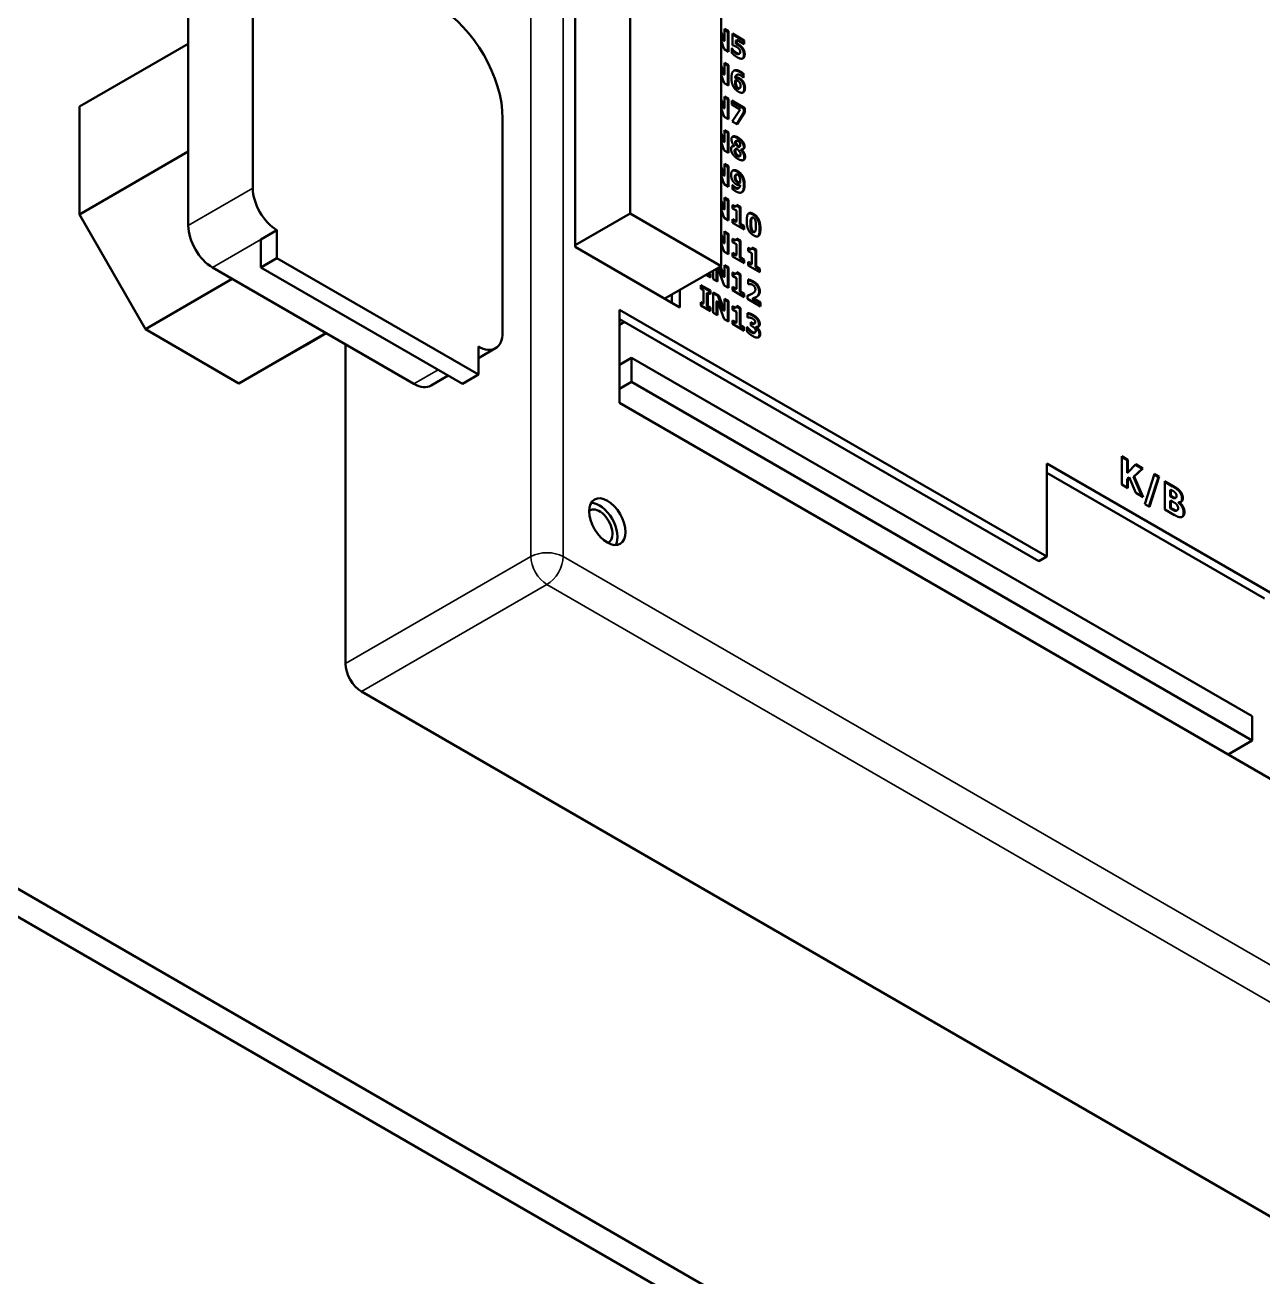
# Model space of a CAD drawing. Header units: millimetres. Extents: x 4735 to 8066, y 756 to 2595.
# Drawn here: x 6542.5 to 6651.1, y 2129.6 to 2239.4 of the extents above; entities that cross this region are included whole.
import ezdxf

# ---------------------------------------------------------------- set-up
doc = ezdxf.new("R2010")
doc.units = ezdxf.units.MM
doc.header["$LTSCALE"] = 1.8
doc.layers.add('외형선(ISO)', color=7, linetype='Continuous', lineweight=50)
doc.layers.add('좁은 외형선(ISO)', color=7, linetype='Continuous', lineweight=35)

msp = doc.modelspace()

# ---------------------------------------------------------------- linework, layer by layer
at = {"layer": '외형선(ISO)'}
for p, q in [((6590.735, 2219.913), (6590.735, 2262.371)), ((6595.543, 2222.852), (6595.543, 2249.225)), ((6562.45, 2225.057), (6562.45, 2243.836)), ((6603.533, 2244.612), (6603.533, 2218.239)), ((6556.793, 2240.57), (6556.793, 2221.791)), ((6603.533, 2238.773), (6603.826, 2237.998)), ((6603.755, 2237.957), (6603.533, 2238.545)), ((6603.826, 2237.998), (6603.826, 2239.027)), ((6603.826, 2239.027), (6604.183, 2238.821)), ((6604.112, 2238.781), (6603.826, 2238.946)), ((6604.183, 2238.821), (6604.112, 2238.781)), ((6604.112, 2237.066), (6604.112, 2238.781)), ((6604.183, 2238.821), (6604.183, 2237.025)), ((6604.529, 2237.613), (6604.529, 2238.621)), ((6604.529, 2238.621), (6605.56, 2238.026)), ((6605.49, 2237.985), (6604.529, 2238.54)), ((6556.793, 2237.725), (6547.256, 2232.219)), ((6603.807, 2237.242), (6603.533, 2237.971)), ((6603.826, 2237.998), (6603.755, 2237.957)), ((6604.183, 2237.025), (6603.807, 2237.242)), ((6604.462, 2236.935), (6604.462, 2237.327)), ((6604.462, 2237.327), (6604.498, 2237.306)), ((6604.498, 2237.306), (6604.462, 2237.286)), ((6604.563, 2237.593), (6604.529, 2237.613)), ((6604.899, 2238.069), (6604.828, 2238.028)), ((6604.828, 2237.73), (6604.828, 2238.028)), ((6604.899, 2237.771), (6604.828, 2237.73)), ((6605.56, 2237.687), (6604.899, 2238.069)), ((6604.899, 2238.069), (6604.899, 2237.771)), ((6605.417, 2237.371), (6605.346, 2237.33)), ((6605.56, 2238.026), (6605.49, 2237.985)), ((6605.49, 2237.728), (6605.49, 2237.985)), ((6605.56, 2238.026), (6605.56, 2237.687)), ((6603.826, 2235.041), (6603.826, 2236.07)), ((6603.826, 2236.07), (6604.183, 2235.864)), ((6605.144, 2236.861), (6605.074, 2236.821)), ((6603.533, 2235.816), (6603.826, 2235.041)), ((6603.755, 2235), (6603.533, 2235.588)), ((6603.807, 2234.285), (6603.533, 2235.013)), ((6603.826, 2235.041), (6603.755, 2235)), ((6604.112, 2235.823), (6603.826, 2235.988)), ((6604.183, 2235.864), (6604.112, 2235.823)), ((6604.112, 2234.108), (6604.112, 2235.823)), ((6604.183, 2235.864), (6604.183, 2234.068)), ((6604.95, 2235.011), (6604.879, 2234.97)), ((6605.499, 2235.107), (6605.428, 2235.066)), ((6605.428, 2234.815), (6605.428, 2235.066)), ((6605.499, 2235.107), (6605.499, 2234.755)), ((6604.183, 2234.068), (6603.807, 2234.285)), ((6604.829, 2234.536), (6604.759, 2234.495)), ((6604.831, 2234.766), (6604.76, 2234.726)), ((6604.91, 2233.988), (6604.839, 2233.947)), ((6605.162, 2233.827), (6605.092, 2233.786)), ((6605.499, 2234.755), (6605.471, 2234.771)), ((6603.533, 2232.858), (6603.826, 2232.083)), ((6603.826, 2232.083), (6603.826, 2233.112)), ((6603.826, 2233.112), (6604.183, 2232.906)), ((6604.112, 2232.866), (6603.826, 2233.031)), ((6604.183, 2232.906), (6604.112, 2232.866)), ((6604.112, 2231.151), (6604.112, 2232.866)), ((6604.183, 2232.906), (6604.183, 2231.11)), ((6604.46, 2232.407), (6604.46, 2232.746)), ((6604.46, 2232.746), (6605.605, 2232.085)), ((6547.256, 2232.219), (6547.239, 2222.758)), ((6603.755, 2232.042), (6603.533, 2232.63)), ((6603.807, 2231.327), (6603.533, 2232.056)), ((6603.826, 2232.083), (6603.755, 2232.042)), ((6605.534, 2232.045), (6604.46, 2232.665)), ((6605.201, 2231.979), (6604.46, 2232.407)), ((6604.507, 2230.923), (6605.201, 2231.979)), ((6604.907, 2230.692), (6605.534, 2231.688)), ((6605.605, 2231.729), (6604.94, 2230.673)), ((6605.605, 2232.085), (6605.534, 2232.045)), ((6605.534, 2231.688), (6605.534, 2232.045)), ((6605.605, 2231.729), (6605.534, 2231.688)), ((6605.605, 2232.085), (6605.605, 2231.729)), ((6584.371, 2231.18), (6584.371, 2212.401)), ((6604.183, 2231.11), (6603.807, 2231.327)), ((6604.94, 2230.673), (6604.507, 2230.923)), ((6603.533, 2229.901), (6603.826, 2229.126)), ((6603.755, 2229.085), (6603.533, 2229.673)), ((6603.826, 2229.126), (6603.826, 2230.155)), ((6603.826, 2230.155), (6604.183, 2229.949)), ((6604.112, 2229.908), (6603.826, 2230.073)), ((6604.183, 2229.949), (6604.112, 2229.908)), ((6604.112, 2228.193), (6604.112, 2229.908)), ((6604.183, 2229.949), (6604.183, 2228.153)), ((6603.807, 2228.369), (6603.533, 2229.098)), ((6603.826, 2229.126), (6603.755, 2229.085)), ((6604.183, 2228.153), (6603.807, 2228.369)), ((6604.691, 2228.772), (6604.62, 2228.731)), ((6604.691, 2228.772), (6604.691, 2228.779)), ((6604.87, 2229.224), (6604.799, 2229.183)), ((6604.888, 2228.556), (6604.818, 2228.515)), ((6604.96, 2228.867), (6604.89, 2228.826)), ((6605.137, 2228.682), (6605.066, 2228.641)), ((6605.333, 2228.466), (6605.263, 2228.425)), ((6605.333, 2228.46), (6605.263, 2228.42)), ((6605.263, 2228.42), (6605.263, 2228.425)), ((6605.333, 2228.466), (6605.333, 2228.46)), ((6556.793, 2228.275), (6547.239, 2222.758)), ((6605.175, 2227.893), (6605.104, 2227.852)), ((6605.202, 2227.903), (6605.131, 2227.863)), ((6603.533, 2226.943), (6603.826, 2226.168)), ((6603.755, 2226.127), (6603.533, 2226.715)), ((6603.807, 2225.412), (6603.533, 2226.141)), ((6603.826, 2226.168), (6603.755, 2226.127)), ((6603.826, 2226.168), (6603.826, 2227.197)), ((6603.826, 2227.197), (6604.183, 2226.991)), ((6604.112, 2226.95), (6603.826, 2227.116)), ((6604.183, 2226.991), (6604.112, 2226.95)), ((6604.112, 2225.236), (6604.112, 2226.95)), ((6604.183, 2226.991), (6604.183, 2225.195)), ((6604.877, 2226.264), (6604.807, 2226.223)), ((6605.419, 2226.135), (6605.349, 2226.094)), ((6604.183, 2225.195), (6603.807, 2225.412)), ((6604.536, 2224.987), (6604.536, 2225.339)), ((6604.536, 2225.339), (6604.566, 2225.322)), ((6604.566, 2225.322), (6604.536, 2225.304)), ((6604.872, 2225.768), (6604.801, 2225.727)), ((6605.087, 2225.084), (6605.016, 2225.043)), ((6605.209, 2225.556), (6605.138, 2225.515)), ((6603.533, 2223.986), (6603.826, 2223.211)), ((6603.826, 2223.211), (6603.826, 2224.24)), ((6603.826, 2224.24), (6604.183, 2224.034)), ((6604.112, 2223.993), (6603.826, 2224.158)), ((6604.183, 2224.034), (6604.112, 2223.993)), ((6604.112, 2222.278), (6604.112, 2223.993)), ((6604.183, 2224.034), (6604.183, 2222.237)), ((6590.735, 2220.076), (6595.543, 2222.852)), ((6603.533, 2218.239), (6595.543, 2222.852)), ((6603.755, 2223.17), (6603.533, 2223.757)), ((6603.807, 2222.454), (6603.533, 2223.183)), ((6603.826, 2223.211), (6603.755, 2223.17)), ((6604.542, 2223.294), (6604.542, 2223.586)), ((6604.87, 2223.104), (6604.542, 2223.294)), ((6604.799, 2223.483), (6604.728, 2223.442)), ((6604.852, 2223.496), (6604.781, 2223.455)), ((6604.87, 2222.154), (6604.87, 2223.104)), ((6605.178, 2223.382), (6604.893, 2223.546)), ((6604.909, 2223.619), (6605.249, 2223.422)), ((6605.249, 2223.422), (6605.178, 2223.382)), ((6605.178, 2221.894), (6605.178, 2223.382)), ((6605.249, 2223.422), (6605.249, 2221.935)), ((6547.239, 2222.758), (6553.026, 2212.707)), ((6604.183, 2222.237), (6603.807, 2222.454)), ((6604.542, 2222.03), (6604.542, 2222.343)), ((6604.542, 2222.343), (6604.87, 2222.154)), ((6604.799, 2222.113), (6604.542, 2222.261)), ((6605.569, 2221.437), (6604.542, 2222.03)), ((6604.87, 2222.154), (6604.799, 2222.113)), ((6605.249, 2221.935), (6605.178, 2221.894)), ((6605.499, 2221.709), (6605.178, 2221.894)), ((6605.249, 2221.935), (6605.569, 2221.75)), ((6605.569, 2221.75), (6605.499, 2221.709)), ((6605.569, 2221.75), (6605.569, 2221.437)), ((6606.268, 2222.482), (6606.197, 2222.442)), ((6563.157, 2220.566), (6564.572, 2221.382)), ((6564.572, 2221.382), (6564.572, 2218.933)), ((6603.533, 2221.028), (6603.826, 2220.253)), ((6603.755, 2220.212), (6603.533, 2220.8)), ((6603.826, 2220.253), (6603.826, 2221.282)), ((6603.826, 2221.282), (6604.183, 2221.076)), ((6604.112, 2221.035), (6603.826, 2221.201)), ((6604.183, 2221.076), (6604.112, 2221.035)), ((6604.112, 2219.321), (6604.112, 2221.035)), ((6604.183, 2221.076), (6604.183, 2219.28)), ((6604.909, 2220.661), (6605.249, 2220.465)), ((6605.499, 2221.478), (6605.499, 2221.709)), ((6606.494, 2221.248), (6606.424, 2221.207)), ((6563.157, 2220.566), (6563.157, 2218.116)), ((6599.927, 2214.606), (6590.735, 2219.913)), ((6603.807, 2219.497), (6603.533, 2220.226)), ((6603.826, 2220.253), (6603.755, 2220.212)), ((6604.542, 2220.336), (6604.542, 2220.629)), ((6604.87, 2220.147), (6604.542, 2220.336)), ((6604.799, 2220.525), (6604.728, 2220.484)), ((6604.852, 2220.539), (6604.781, 2220.498)), ((6604.87, 2219.196), (6604.87, 2220.147)), ((6605.178, 2220.424), (6604.893, 2220.588)), ((6605.249, 2220.465), (6605.178, 2220.424)), ((6605.178, 2218.936), (6605.178, 2220.424)), ((6605.249, 2220.465), (6605.249, 2218.977)), ((6605.905, 2219.549), (6605.905, 2219.842)), ((6606.232, 2219.36), (6605.905, 2219.549)), ((6606.162, 2219.738), (6606.091, 2219.698)), ((6606.215, 2219.752), (6606.144, 2219.711)), ((6606.541, 2219.637), (6606.256, 2219.802)), ((6606.271, 2219.875), (6606.612, 2219.678)), ((6606.612, 2219.678), (6606.541, 2219.637)), ((6606.541, 2218.15), (6606.541, 2219.637)), ((6606.612, 2219.678), (6606.612, 2218.19)), ((6563.157, 2218.116), (6564.572, 2218.933)), ((6564.572, 2218.933), (6582.249, 2208.727)), ((6604.183, 2219.28), (6603.807, 2219.497)), ((6604.542, 2219.072), (6604.542, 2219.385)), ((6604.542, 2219.385), (6604.87, 2219.196)), ((6604.799, 2219.155), (6604.542, 2219.304)), ((6605.569, 2218.479), (6604.542, 2219.072)), ((6604.87, 2219.196), (6604.799, 2219.155)), ((6605.249, 2218.977), (6605.178, 2218.936)), ((6605.499, 2218.751), (6605.178, 2218.936)), ((6605.249, 2218.977), (6605.569, 2218.792)), ((6605.569, 2218.792), (6605.499, 2218.751)), ((6605.499, 2218.52), (6605.499, 2218.751)), ((6605.569, 2218.792), (6605.569, 2218.479)), ((6605.905, 2218.286), (6605.905, 2218.599)), ((6605.905, 2218.599), (6606.232, 2218.409)), ((6606.162, 2218.369), (6605.905, 2218.517)), ((6606.232, 2218.409), (6606.232, 2219.36)), ((6558.915, 2218.116), (6576.592, 2207.91)), ((6580.835, 2207.91), (6563.157, 2218.116)), ((6598.583, 2215.381), (6603.533, 2218.239)), ((6602.59, 2217.242), (6602.198, 2217.468)), ((6602.52, 2217.514), (6602.398, 2217.584)), ((6602.469, 2217.625), (6602.59, 2217.555)), ((6602.59, 2217.555), (6602.52, 2217.514)), ((6602.52, 2217.282), (6602.52, 2217.514)), ((6602.59, 2217.555), (6602.59, 2217.242)), ((6602.85, 2217.092), (6602.85, 2217.844)), ((6603.136, 2216.927), (6603.136, 2218.01)), ((6603.207, 2218.05), (6603.207, 2216.886)), ((6603.807, 2216.539), (6603.234, 2218.066)), ((6603.755, 2217.255), (6603.41, 2218.168)), ((6603.481, 2218.209), (6603.826, 2217.295)), ((6603.826, 2217.295), (6603.826, 2218.325)), ((6603.826, 2218.325), (6604.183, 2218.119)), ((6604.112, 2218.078), (6603.826, 2218.243)), ((6604.183, 2218.119), (6604.112, 2218.078)), ((6604.112, 2216.363), (6604.112, 2218.078)), ((6604.183, 2218.119), (6604.183, 2216.322)), ((6604.542, 2217.378), (6604.542, 2217.671)), ((6604.87, 2217.189), (6604.542, 2217.378)), ((6604.799, 2217.568), (6604.728, 2217.527)), ((6604.852, 2217.581), (6604.781, 2217.54)), ((6605.178, 2217.466), (6604.893, 2217.631)), ((6604.909, 2217.704), (6605.249, 2217.507)), ((6605.249, 2217.507), (6605.178, 2217.466)), ((6605.178, 2215.979), (6605.178, 2217.466)), ((6605.249, 2217.507), (6605.249, 2216.02)), ((6606.932, 2217.693), (6605.905, 2218.286)), ((6606.232, 2218.409), (6606.162, 2218.369)), ((6606.612, 2218.19), (6606.541, 2218.15)), ((6606.861, 2217.965), (6606.541, 2218.15)), ((6606.612, 2218.19), (6606.932, 2218.005)), ((6606.932, 2218.005), (6606.861, 2217.965)), ((6606.861, 2217.733), (6606.861, 2217.965)), ((6606.932, 2218.005), (6606.932, 2217.693)), ((6560.655, 2217.112), (6553.026, 2212.707)), ((6601.753, 2216.251), (6601.753, 2216.564)), ((6601.753, 2216.564), (6602.59, 2216.08)), ((6602.52, 2216.04), (6601.753, 2216.482)), ((6603.207, 2216.886), (6602.85, 2217.092)), ((6603.826, 2217.295), (6603.755, 2217.255)), ((6604.183, 2216.322), (6603.807, 2216.539)), ((6604.542, 2216.115), (6604.542, 2216.428)), ((6604.542, 2216.428), (6604.87, 2216.239)), ((6604.799, 2216.198), (6604.542, 2216.346)), ((6604.87, 2216.239), (6604.87, 2217.189)), ((6605.896, 2216.661), (6605.896, 2217.052)), ((6605.926, 2216.643), (6605.896, 2216.661)), ((6599.22, 2215.014), (6599.22, 2215.749)), ((6599.927, 2216.157), (6599.927, 2214.606)), ((6601.976, 2216.122), (6601.753, 2216.251)), ((6601.976, 2214.951), (6601.976, 2216.122)), ((6602.367, 2215.896), (6602.296, 2215.855)), ((6602.296, 2214.685), (6602.296, 2215.855)), ((6602.59, 2215.767), (6602.367, 2215.896)), ((6602.367, 2215.896), (6602.367, 2214.726)), ((6602.59, 2216.08), (6602.52, 2216.04)), ((6602.52, 2215.808), (6602.52, 2216.04)), ((6602.59, 2216.08), (6602.59, 2215.767)), ((6602.85, 2214.134), (6602.85, 2215.93)), ((6602.85, 2215.93), (6603.329, 2215.654)), ((6603.258, 2215.613), (6602.85, 2215.849)), ((6603.207, 2215.18), (6603.136, 2215.139)), ((6603.807, 2213.582), (6603.207, 2215.18)), ((6603.207, 2215.18), (6603.207, 2213.928)), ((6603.329, 2215.654), (6603.258, 2215.613)), ((6603.755, 2214.297), (6603.258, 2215.613)), ((6603.329, 2215.654), (6603.826, 2214.338)), ((6603.826, 2214.338), (6603.826, 2215.367)), ((6603.826, 2215.367), (6604.183, 2215.161)), ((6604.112, 2215.12), (6603.826, 2215.285)), ((6604.183, 2215.161), (6604.112, 2215.12)), ((6604.183, 2215.161), (6604.183, 2213.365)), ((6605.569, 2215.522), (6604.542, 2216.115)), ((6604.87, 2216.239), (6604.799, 2216.198)), ((6605.249, 2216.02), (6605.178, 2215.979)), ((6605.499, 2215.794), (6605.178, 2215.979)), ((6605.249, 2216.02), (6605.569, 2215.835)), ((6605.569, 2215.835), (6605.499, 2215.794)), ((6605.499, 2215.563), (6605.499, 2215.794)), ((6605.569, 2215.835), (6605.569, 2215.522)), ((6605.858, 2215.355), (6605.858, 2215.648)), ((6607.001, 2214.695), (6605.858, 2215.355)), ((6606.273, 2215.826), (6606.203, 2215.785)), ((6606.342, 2215.415), (6606.271, 2215.374)), ((6606.931, 2214.993), (6606.271, 2215.374)), ((6606.342, 2215.415), (6607.001, 2215.034)), ((6594.624, 2206.236), (6594.624, 2214.401)), ((6594.624, 2214.401), (6632.1, 2192.764)), ((6601.753, 2214.767), (6601.753, 2215.08)), ((6601.753, 2215.08), (6601.976, 2214.951)), ((6601.906, 2214.911), (6601.753, 2214.999)), ((6602.59, 2214.284), (6601.753, 2214.767)), ((6601.976, 2214.951), (6601.906, 2214.911)), ((6602.367, 2214.726), (6602.296, 2214.685)), ((6602.52, 2214.556), (6602.296, 2214.685)), ((6602.367, 2214.726), (6602.59, 2214.597)), ((6602.59, 2214.597), (6602.52, 2214.556)), ((6602.52, 2214.325), (6602.52, 2214.556)), ((6602.59, 2214.597), (6602.59, 2214.284)), ((6603.207, 2213.928), (6602.85, 2214.134)), ((6603.136, 2213.969), (6603.136, 2215.139)), ((6603.826, 2214.338), (6603.755, 2214.297)), ((6604.112, 2213.406), (6604.112, 2215.12)), ((6604.542, 2214.421), (6604.542, 2214.713)), ((6604.87, 2214.232), (6604.542, 2214.421)), ((6604.799, 2214.61), (6604.728, 2214.569)), ((6604.852, 2214.623), (6604.781, 2214.583)), ((6604.87, 2213.281), (6604.87, 2214.232)), ((6605.178, 2214.509), (6604.893, 2214.673)), ((6604.909, 2214.746), (6605.249, 2214.55)), ((6605.249, 2214.55), (6605.178, 2214.509)), ((6605.178, 2213.021), (6605.178, 2214.509)), ((6605.249, 2214.55), (6605.249, 2213.062)), ((6605.853, 2213.737), (6605.853, 2214.121)), ((6607.001, 2215.034), (6606.931, 2214.993)), ((6606.931, 2214.736), (6606.931, 2214.993)), ((6607.001, 2215.034), (6607.001, 2214.695)), ((6631.393, 2192.356), (6594.624, 2213.585)), ((6594.624, 2213.095), (6595.048, 2213.34)), ((6604.183, 2213.365), (6603.807, 2213.582)), ((6604.542, 2213.157), (6604.542, 2213.47)), ((6604.542, 2213.47), (6604.87, 2213.281)), ((6604.799, 2213.24), (6604.542, 2213.389)), ((6605.569, 2212.564), (6604.542, 2213.157)), ((6604.87, 2213.281), (6604.799, 2213.24)), ((6605.249, 2213.062), (6605.178, 2213.021)), ((6605.499, 2212.836), (6605.178, 2213.021)), ((6605.249, 2213.062), (6605.569, 2212.877)), ((6605.886, 2213.718), (6605.853, 2213.737)), ((6606.148, 2213.012), (6606.148, 2213.328)), ((6606.148, 2213.328), (6606.21, 2213.292)), ((6606.215, 2212.973), (6606.148, 2213.012)), ((6606.442, 2213.195), (6606.371, 2213.154)), ((6606.487, 2213.205), (6606.417, 2213.164)), ((6606.763, 2213.6), (6606.692, 2213.559)), ((6553.026, 2212.707), (6561.227, 2207.954)), ((6568.873, 2212.367), (6561.227, 2207.954)), ((6568.896, 2212.354), (6567.038, 2211.281)), ((6605.569, 2212.877), (6605.499, 2212.836)), ((6605.499, 2212.605), (6605.499, 2212.836)), ((6605.569, 2212.877), (6605.569, 2212.564)), ((6605.808, 2212.502), (6605.808, 2212.892)), ((6605.808, 2212.892), (6605.845, 2212.871)), ((6605.845, 2212.871), (6605.808, 2212.849)), ((6606.492, 2212.403), (6606.421, 2212.362)), ((6606.515, 2212.412), (6606.444, 2212.371)), ((6606.642, 2212.911), (6606.571, 2212.871)), ((6606.642, 2212.894), (6606.571, 2212.853)), ((6606.571, 2212.853), (6606.571, 2212.871)), ((6606.642, 2212.911), (6606.642, 2212.894)), ((6606.854, 2212.664), (6606.783, 2212.623)), ((6561.227, 2207.954), (6567.038, 2211.281)), ((6570.582, 2183.375), (6570.582, 2211.38)), ((6582.249, 2211.176), (6582.249, 2208.727)), ((6582.249, 2210.162), (6583.749, 2211.028)), ((6594.624, 2209.584), (6595.684, 2210.196)), ((6595.684, 2208.074), (6595.684, 2210.196)), ((6595.684, 2210.196), (6650.132, 2178.761)), ((6578.092, 2207.762), (6579.592, 2208.628)), ((6582.249, 2208.727), (6580.835, 2207.91)), ((6776.35, 2028.24), (6465.223, 2207.869)), ((6594.624, 2207.461), (6595.684, 2208.074)), ((6650.132, 2176.638), (6595.684, 2208.074)), ((6463.102, 2206.645), (6774.229, 2027.015)), ((6731.095, 2127.445), (6594.624, 2206.236)), ((6632.1, 2192.764), (6632.1, 2200.929)), ((6632.1, 2200.929), (6651.899, 2189.498)), ((6638.68, 2199.077), (6638.68, 2201.568)), ((6638.68, 2201.568), (6639.221, 2201.255)), ((6639.151, 2201.214), (6638.68, 2201.486)), ((6639.221, 2201.255), (6639.151, 2201.214)), ((6639.151, 2200.102), (6639.151, 2201.214)), ((6639.221, 2201.255), (6639.221, 2200.143)), ((6651.192, 2189.09), (6632.1, 2200.113)), ((6639.221, 2200.143), (6639.151, 2200.102)), ((6639.221, 2200.143), (6639.913, 2200.855)), ((6639.698, 2199.742), (6640.467, 2200.454)), ((6640.537, 2200.495), (6639.768, 2199.783)), ((6640.467, 2200.454), (6639.863, 2200.803)), ((6639.913, 2200.855), (6640.537, 2200.495)), ((6640.537, 2200.495), (6640.467, 2200.454)), ((6640.693, 2197.374), (6641.549, 2200.022)), ((6641.896, 2199.74), (6641.527, 2199.953)), ((6641.549, 2200.022), (6641.967, 2199.781)), ((6639.221, 2198.765), (6638.68, 2199.077)), ((6639.151, 2199.565), (6639.257, 2199.673)), ((6639.221, 2199.606), (6639.151, 2199.565)), ((6639.151, 2198.805), (6639.151, 2199.565)), ((6639.328, 2199.714), (6639.221, 2199.606)), ((6639.221, 2199.606), (6639.221, 2198.765)), ((6639.328, 2199.714), (6639.257, 2199.673)), ((6639.913, 2198.365), (6639.328, 2199.714)), ((6639.768, 2199.783), (6639.698, 2199.742)), ((6640.449, 2198.056), (6639.698, 2199.742)), ((6639.768, 2199.783), (6640.569, 2197.987)), ((6641.06, 2197.162), (6641.896, 2199.74)), ((6641.967, 2199.781), (6641.109, 2197.134)), ((6641.967, 2199.781), (6641.896, 2199.74)), ((6642.456, 2196.897), (6642.456, 2199.387)), ((6642.456, 2199.387), (6643.217, 2198.948)), ((6643.146, 2198.907), (6642.456, 2199.305)), ((6640.569, 2197.987), (6639.913, 2198.365)), ((6642.995, 2198.622), (6642.924, 2198.581)), ((6642.924, 2198.581), (6642.924, 2198.053)), ((6642.995, 2198.094), (6642.924, 2198.053)), ((6642.924, 2198.053), (6642.992, 2198.013)), ((6642.995, 2197.668), (6642.924, 2197.627)), ((6642.924, 2197.627), (6642.924, 2196.999)), ((6643.031, 2198.601), (6642.995, 2198.622)), ((6642.995, 2198.622), (6642.995, 2198.094)), ((6642.995, 2198.094), (6643.063, 2198.054)), ((6643.094, 2197.61), (6642.995, 2197.668)), ((6642.995, 2197.668), (6642.995, 2197.04)), ((6643.43, 2197.927), (6643.359, 2197.886)), ((6641.109, 2197.134), (6640.693, 2197.374)), ((6643.318, 2196.399), (6642.456, 2196.897)), ((6642.995, 2197.04), (6642.924, 2196.999)), ((6642.924, 2196.999), (6642.954, 2196.982)), ((6642.995, 2197.04), (6643.024, 2197.023)), ((6643.552, 2196.824), (6643.482, 2196.783)), ((6643.739, 2197.535), (6643.668, 2197.494)), ((6643.739, 2197.522), (6643.668, 2197.482)), ((6643.668, 2197.482), (6643.668, 2197.494)), ((6643.739, 2197.535), (6643.739, 2197.522)), ((6631.393, 2192.356), (6632.1, 2192.764)), ((6714.832, 2098.459), (6571.996, 2180.925)), ((6650.132, 2178.761), (6650.132, 2176.638)), ((6648.01, 2175.414), (6650.132, 2176.638))]:
    msp.add_line(p, q, dxfattribs=at)
for centre, major_axis, start_param, end_param in [((6578.714, 2234.446), (4, -6.928), 0.7853982, 2.3561945), ((6564.572, 2223.832), (-1.5, 2.598), 0.7853982, 2.3561945), ((6558.915, 2220.566), (1.5, -2.598), 3.9269908, 5.4977871), ((6582.249, 2213.626), (1.5, -2.598), 5.4977871, 7.0685835), ((6576.592, 2210.36), (1.5, -2.598), 5.4977871, 6.2831853), ((6592.856, 2195.418), (-0.811, 1.404), 3.0466036, 6.3781744), ((6592.856, 2195.418), (1.125, -1.949), 0.3196873, 2.8219054), ((6571.996, 2182.558), (1, -1.732), 3.9269908, 5.4977871)]:
    msp.add_ellipse(centre, major_axis=major_axis, ratio=0.5773503, start_param=start_param, end_param=end_param, dxfattribs=at)
msp.add_ellipse((6593.563, 2195.826), major_axis=(1.125, -1.949), ratio=0.5773503, dxfattribs=at)
for points, knots in [([(6604.59, 2237.077), (6604.53, 2237.137), (6604.477, 2237.204), (6604.462, 2237.222)], [0, 0, 0, 1, 1.4466663, 1.4466663, 1.4466663]), ([(6605.418, 2236.434), (6605.463, 2236.473), (6605.533, 2236.631), (6605.533, 2236.773)], [0.3360856, 0.3360856, 0.3360856, 1, 2, 2, 2]), ([(6605.17, 2235.246), (6604.959, 2235.367), (6604.707, 2235.389), (6604.633, 2235.36)], [0, 0, 0, 1, 1.6380252, 1.6380252, 1.6380252]), ([(6604.974, 2233.797), (6605.006, 2233.779), (6605.07, 2233.773), (6605.092, 2233.786)], [0, 0, 0, 1, 1.7674419, 1.7674419, 1.7674419]), ([(6605.454, 2228.48), (6605.457, 2228.483), (6605.524, 2228.551), (6605.524, 2228.679)], [0.9576321, 0.9576321, 0.9576321, 1, 2, 2, 2]), ([(6605.474, 2227.521), (6605.503, 2227.546), (6605.564, 2227.658), (6605.564, 2227.773)], [0.5231912, 0.5231912, 0.5231912, 1, 2, 2, 2]), ([(6604.926, 2226.517), (6604.791, 2226.595), (6604.597, 2226.619), (6604.533, 2226.596)], [0, 0, 0, 1, 1.7709357, 1.7709357, 1.7709357]), ([(6604.727, 2225.092), (6604.632, 2225.146), (6604.554, 2225.218), (6604.536, 2225.237)], [0, 0, 0, 1, 1.439139, 1.439139, 1.439139]), ([(6604.728, 2223.442), (6604.685, 2223.443), (6604.578, 2223.489), (6604.542, 2223.507)], [0, 0, 0, 1, 1.5069081, 1.5069081, 1.5069081]), ([(6606.312, 2222.759), (6606.153, 2222.851), (6605.982, 2222.863), (6605.937, 2222.848)], [0, 0, 0, 1, 1.4778522, 1.4778522, 1.4778522]), ([(6606.197, 2222.442), (6606.17, 2222.426), (6606.104, 2222.278), (6606.104, 2221.943)], [0.6202091, 0.6202091, 0.6202091, 1, 2, 2, 2]), ([(6604.728, 2220.484), (6604.685, 2220.486), (6604.578, 2220.531), (6604.542, 2220.55)], [0, 0, 0, 1, 1.5069081, 1.5069081, 1.5069081]), ([(6606.091, 2219.698), (6606.048, 2219.699), (6605.941, 2219.745), (6605.905, 2219.763)], [0, 0, 0, 1, 1.5069081, 1.5069081, 1.5069081]), ([(6604.728, 2217.527), (6604.685, 2217.528), (6604.578, 2217.574), (6604.542, 2217.592)], [0, 0, 0, 1, 1.5069081, 1.5069081, 1.5069081]), ([(6606.3, 2216.849), (6606.17, 2216.924), (6605.951, 2216.992), (6605.896, 2217.003)], [0, 0, 0, 1, 1.567019, 1.567019, 1.567019]), ([(6606.203, 2215.785), (6606.133, 2215.745), (6605.961, 2215.67), (6605.858, 2215.632)], [0.2666667, 0.2666667, 0.2666667, 1, 1.74987, 1.74987, 1.74987]), ([(6606.615, 2215.524), (6606.74, 2215.605), (6606.863, 2215.823), (6606.863, 2215.982)], [0.112777, 0.112777, 0.112777, 1, 2, 2, 2]), ([(6604.728, 2214.569), (6604.685, 2214.571), (6604.578, 2214.616), (6604.542, 2214.634)], [0, 0, 0, 1, 1.5069081, 1.5069081, 1.5069081]), ([(6606.278, 2213.908), (6606.135, 2213.99), (6605.916, 2214.057), (6605.853, 2214.069)], [0, 0, 0, 1, 1.6132155, 1.6132155, 1.6132155]), ([(6606.371, 2213.154), (6606.329, 2213.156), (6606.213, 2213.209), (6606.148, 2213.246)], [0, 0, 0, 1, 1.9363811, 1.9363811, 1.9363811]), ([(6606.187, 2212.436), (6606.091, 2212.491), (6605.882, 2212.697), (6605.808, 2212.788)], [0, 0, 0, 1, 1.814125, 1.814125, 1.814125]), ([(6606.795, 2211.975), (6606.828, 2212.004), (6606.892, 2212.131), (6606.892, 2212.264)], [0.4849669, 0.4849669, 0.4849669, 1, 2, 2, 2]), ([(6643.857, 2197.546), (6643.873, 2197.559), (6643.966, 2197.673), (6643.966, 2197.855)], [0.8247668, 0.8247668, 0.8247668, 1, 2, 2, 2]), ([(6643.969, 2196.24), (6644.014, 2196.276), (6644.109, 2196.438), (6644.109, 2196.624)], [0.452338, 0.452338, 0.452338, 1, 2, 2, 2])]:
    msp.add_open_spline(points, degree=2, knots=knots, dxfattribs=at)
for points in [[(6604.498, 2237.306), (6604.528, 2237.27), (6604.601, 2237.178), (6604.66, 2237.118)], [(6604.871, 2237.465), (6604.785, 2237.514), (6604.622, 2237.576), (6604.563, 2237.593)], [(6604.66, 2237.118), (6604.716, 2237.061), (6604.831, 2236.961), (6604.9, 2236.921)], [(6604.97, 2237.653), (6604.946, 2237.667), (6604.859, 2237.714), (6604.828, 2237.73)], [(6605.129, 2237.252), (6605.076, 2237.323), (6604.925, 2237.434), (6604.871, 2237.465)], [(6604.899, 2237.771), (6604.93, 2237.755), (6605.017, 2237.708), (6605.041, 2237.694)], [(6605.346, 2237.33), (6605.272, 2237.427), (6605.083, 2237.588), (6604.97, 2237.653)], [(6605.041, 2237.694), (6605.153, 2237.629), (6605.342, 2237.468), (6605.417, 2237.371)], [(6605.211, 2237.022), (6605.211, 2237.086), (6605.166, 2237.203), (6605.129, 2237.252)], [(6605.533, 2236.773), (6605.533, 2236.933), (6605.434, 2237.212), (6605.346, 2237.33)], [(6605.417, 2237.371), (6605.505, 2237.253), (6605.603, 2236.974), (6605.603, 2236.813)], [(6604.968, 2236.534), (6604.794, 2236.636), (6604.544, 2236.845), (6604.462, 2236.935)], [(6604.829, 2236.88), (6604.76, 2236.92), (6604.645, 2237.02), (6604.59, 2237.077)], [(6605.074, 2236.821), (6605.031, 2236.799), (6604.89, 2236.845), (6604.829, 2236.88)], [(6604.9, 2236.921), (6604.96, 2236.886), (6605.102, 2236.84), (6605.144, 2236.861)], [(6605.438, 2236.443), (6605.356, 2236.404), (6605.132, 2236.439), (6604.968, 2236.534)], [(6605.144, 2236.861), (6605.176, 2236.88), (6605.211, 2236.948), (6605.211, 2237.022)], [(6605.603, 2236.813), (6605.603, 2236.672), (6605.52, 2236.482), (6605.438, 2236.443)], [(6604.44, 2234.72), (6604.44, 2234.956), (6604.528, 2235.271), (6604.628, 2235.355)], [(6604.628, 2235.355), (6604.722, 2235.435), (6605.03, 2235.408), (6605.24, 2235.287)], [(6604.76, 2234.726), (6604.783, 2234.915), (6604.879, 2234.97)], [(6605.236, 2234.961), (6605.054, 2235.067), (6604.854, 2234.959), (6604.831, 2234.766)], [(6605.428, 2235.066), (6605.4, 2235.089), (6605.246, 2235.202), (6605.17, 2235.246)], [(6605.471, 2234.771), (6605.443, 2234.803), (6605.317, 2234.915), (6605.236, 2234.961)], [(6605.24, 2235.287), (6605.317, 2235.242), (6605.471, 2235.13), (6605.499, 2235.107)], [(6604.622, 2233.955), (6604.534, 2234.109), (6604.44, 2234.491), (6604.44, 2234.72)], [(6605.046, 2233.531), (6604.91, 2233.61), (6604.697, 2233.823), (6604.622, 2233.955)], [(6604.759, 2234.495), (6604.759, 2234.483), (6604.756, 2234.429), (6604.756, 2234.387)], [(6604.756, 2234.387), (6604.756, 2234.231), (6604.803, 2234.017), (6604.839, 2233.947)], [(6605.094, 2234.656), (6604.994, 2234.714), (6604.837, 2234.738), (6604.76, 2234.726)], [(6604.829, 2234.536), (6604.829, 2234.524), (6604.827, 2234.47), (6604.827, 2234.428)], [(6604.827, 2234.428), (6604.827, 2234.272), (6604.873, 2234.057), (6604.91, 2233.988)], [(6604.994, 2234.483), (6604.953, 2234.507), (6604.867, 2234.531), (6604.829, 2234.536)], [(6604.831, 2234.766), (6604.907, 2234.779), (6605.065, 2234.755), (6605.165, 2234.697)], [(6604.839, 2233.947), (6604.866, 2233.893), (6604.936, 2233.819), (6604.974, 2233.797)], [(6604.91, 2233.988), (6604.936, 2233.934), (6605.007, 2233.859), (6605.045, 2233.838)], [(6605.166, 2234.324), (6605.131, 2234.379), (6605.044, 2234.454), (6604.994, 2234.483)], [(6605.045, 2233.838), (6605.076, 2233.819), (6605.149, 2233.814), (6605.175, 2233.835)], [(6605.63, 2233.843), (6605.63, 2233.56), (6605.318, 2233.374), (6605.046, 2233.531)], [(6605.383, 2234.388), (6605.326, 2234.47), (6605.178, 2234.608), (6605.094, 2234.656)], [(6605.165, 2234.697), (6605.249, 2234.648), (6605.397, 2234.511), (6605.453, 2234.429)], [(6605.238, 2234.048), (6605.238, 2234.135), (6605.2, 2234.271), (6605.166, 2234.324)], [(6605.175, 2233.835), (6605.205, 2233.862), (6605.238, 2233.945), (6605.238, 2234.048)], [(6605.559, 2233.803), (6605.559, 2233.983), (6605.463, 2234.27), (6605.383, 2234.388)], [(6605.453, 2234.429), (6605.534, 2234.311), (6605.63, 2234.024), (6605.63, 2233.843)], [(6605.435, 2233.448), (6605.559, 2233.549), (6605.559, 2233.803)], [(6604.445, 2229.353), (6604.445, 2229.452), (6604.52, 2229.582), (6604.595, 2229.607)], [(6604.524, 2229.567), (6604.523, 2229.566), (6604.522, 2229.566)], [(6604.95, 2229.465), (6604.814, 2229.543), (6604.596, 2229.591), (6604.524, 2229.567)], [(6604.595, 2229.607), (6604.667, 2229.632), (6604.885, 2229.584), (6605.021, 2229.506)], [(6605.378, 2229.088), (6605.308, 2229.187), (6605.094, 2229.382), (6604.95, 2229.465)], [(6605.021, 2229.506), (6605.165, 2229.423), (6605.379, 2229.228), (6605.448, 2229.129)], [(6604.403, 2228.51), (6604.403, 2228.664), (6604.551, 2228.784), (6604.691, 2228.772)], [(6604.548, 2228.054), (6604.474, 2228.168), (6604.403, 2228.402), (6604.403, 2228.51)], [(6604.691, 2228.779), (6604.553, 2228.936), (6604.445, 2229.218), (6604.445, 2229.353)], [(6604.62, 2228.731), (6604.531, 2228.739), (6604.47, 2228.718)], [(6604.818, 2228.515), (6604.777, 2228.492), (6604.713, 2228.389), (6604.713, 2228.306)], [(6604.799, 2229.183), (6604.76, 2229.161), (6604.76, 2229.097)], [(6604.76, 2229.097), (6604.76, 2229.026), (6604.823, 2228.901), (6604.89, 2228.826)], [(6604.888, 2228.556), (6604.848, 2228.532), (6604.784, 2228.43), (6604.784, 2228.347)], [(6604.784, 2228.347), (6604.784, 2228.222), (6604.923, 2227.992), (6605.035, 2227.927)], [(6605.021, 2229.2), (6604.935, 2229.249), (6604.831, 2229.211), (6604.831, 2229.138)], [(6604.831, 2229.138), (6604.831, 2229.067), (6604.894, 2228.942), (6604.96, 2228.867)], [(6605.078, 2228.358), (6605.047, 2228.391), (6604.933, 2228.508), (6604.888, 2228.556)], [(6604.89, 2228.826), (6604.919, 2228.792), (6604.999, 2228.709), (6605.066, 2228.641)], [(6604.96, 2228.867), (6604.989, 2228.832), (6605.07, 2228.749), (6605.137, 2228.682)], [(6605.215, 2228.887), (6605.215, 2228.979), (6605.11, 2229.148), (6605.021, 2229.2)], [(6605.249, 2228.017), (6605.249, 2228.106), (6605.183, 2228.237), (6605.078, 2228.358)], [(6605.137, 2228.682), (6605.177, 2228.72), (6605.215, 2228.813), (6605.215, 2228.887)], [(6605.564, 2227.773), (6605.564, 2227.937), (6605.418, 2228.257), (6605.263, 2228.42)], [(6605.594, 2228.72), (6605.594, 2228.592), (6605.466, 2228.461), (6605.333, 2228.466)], [(6605.333, 2228.46), (6605.489, 2228.298), (6605.635, 2227.978), (6605.635, 2227.813)], [(6605.524, 2228.679), (6605.524, 2228.777), (6605.448, 2228.989), (6605.378, 2229.088)], [(6605.448, 2229.129), (6605.519, 2229.03), (6605.594, 2228.818), (6605.594, 2228.72)], [(6605.017, 2227.629), (6604.859, 2227.719), (6604.624, 2227.939), (6604.548, 2228.054)], [(6604.713, 2228.306), (6604.713, 2228.181), (6604.852, 2227.951), (6604.964, 2227.886)], [(6604.964, 2227.886), (6604.996, 2227.868), (6605.074, 2227.846), (6605.104, 2227.852)], [(6605.472, 2227.52), (6605.393, 2227.493), (6605.165, 2227.543), (6605.017, 2227.629)], [(6605.035, 2227.927), (6605.066, 2227.909), (6605.144, 2227.887), (6605.175, 2227.893)], [(6605.104, 2227.852), (6605.119, 2227.855), (6605.131, 2227.863)], [(6605.175, 2227.893), (6605.209, 2227.901), (6605.249, 2227.953), (6605.249, 2228.017)], [(6605.635, 2227.813), (6605.635, 2227.698), (6605.552, 2227.547), (6605.472, 2227.52)], [(6604.408, 2226.245), (6604.408, 2226.386), (6604.491, 2226.576), (6604.567, 2226.619)], [(6604.583, 2225.664), (6604.503, 2225.782), (6604.408, 2226.065), (6604.408, 2226.245)], [(6604.567, 2226.619), (6604.643, 2226.663), (6604.862, 2226.635), (6604.997, 2226.558)], [(6604.794, 2226.215), (6604.767, 2226.195), (6604.73, 2226.081), (6604.73, 2226.001)], [(6604.807, 2226.223), (6604.8, 2226.22), (6604.794, 2226.215)], [(6604.865, 2226.255), (6604.838, 2226.236), (6604.8, 2226.122), (6604.8, 2226.042)], [(6604.996, 2226.253), (6604.96, 2226.273), (6604.895, 2226.279), (6604.865, 2226.255)], [(6605.349, 2226.094), (6605.273, 2226.229), (6605.062, 2226.438), (6604.926, 2226.517)], [(6605.129, 2226.103), (6605.103, 2226.157), (6605.035, 2226.23), (6604.996, 2226.253)], [(6604.997, 2226.558), (6605.133, 2226.479), (6605.344, 2226.27), (6605.419, 2226.135)], [(6605.419, 2226.135), (6605.507, 2225.982), (6605.598, 2225.606), (6605.598, 2225.376)], [(6604.566, 2225.322), (6604.595, 2225.287), (6604.703, 2225.187), (6604.798, 2225.132)], [(6604.871, 2225.396), (6604.791, 2225.442), (6604.644, 2225.576), (6604.583, 2225.664)], [(6604.997, 2225.033), (6604.946, 2225.012), (6604.804, 2225.047), (6604.727, 2225.092)], [(6604.73, 2226.001), (6604.73, 2225.914), (6604.769, 2225.779), (6604.801, 2225.727)], [(6604.798, 2225.132), (6604.875, 2225.088), (6605.017, 2225.052), (6605.068, 2225.074)], [(6604.8, 2226.042), (6604.8, 2225.955), (6604.839, 2225.82), (6604.872, 2225.768)], [(6604.801, 2225.727), (6604.835, 2225.674), (6604.92, 2225.599), (6604.973, 2225.568)], [(6605.205, 2225.327), (6605.122, 2225.315), (6604.978, 2225.334), (6604.871, 2225.396)], [(6604.872, 2225.768), (6604.906, 2225.715), (6604.991, 2225.64), (6605.044, 2225.609)], [(6604.973, 2225.568), (6605.017, 2225.543), (6605.109, 2225.517), (6605.138, 2225.515)], [(6605.016, 2225.043), (6605.007, 2225.038), (6604.997, 2225.033)], [(6605.044, 2225.609), (6605.088, 2225.584), (6605.18, 2225.558), (6605.209, 2225.556)], [(6605.068, 2225.074), (6605.122, 2225.097), (6605.192, 2225.215), (6605.205, 2225.327)], [(6605.211, 2225.667), (6605.211, 2225.814), (6605.168, 2226.028), (6605.129, 2226.103)], [(6605.209, 2225.556), (6605.209, 2225.569), (6605.211, 2225.617), (6605.211, 2225.667)], [(6605.338, 2224.698), (6605.435, 2224.779), (6605.528, 2225.107), (6605.528, 2225.335)], [(6605.528, 2225.335), (6605.528, 2225.565), (6605.437, 2225.941), (6605.349, 2226.094)], [(6605.598, 2225.376), (6605.598, 2225.148), (6605.506, 2224.819), (6605.409, 2224.739)], [(6604.794, 2224.807), (6604.721, 2224.849), (6604.562, 2224.963), (6604.536, 2224.987)], [(6605.409, 2224.739), (6605.308, 2224.659), (6605.011, 2224.682), (6604.794, 2224.807)], [(6605.334, 2224.694), (6605.336, 2224.696), (6605.338, 2224.698)], [(6604.542, 2223.586), (6604.614, 2223.545), (6604.756, 2223.484), (6604.799, 2223.483)], [(6604.781, 2223.455), (6604.759, 2223.442), (6604.728, 2223.442)], [(6604.799, 2223.483), (6604.848, 2223.484), (6604.904, 2223.549), (6604.909, 2223.619)], [(6605.92, 2222.831), (6605.993, 2222.909), (6606.224, 2222.892), (6606.382, 2222.8)], [(6605.782, 2222.212), (6605.782, 2222.451), (6605.847, 2222.751), (6605.92, 2222.831)], [(6605.918, 2221.436), (6605.847, 2221.596), (6605.782, 2221.979), (6605.782, 2222.212)], [(6606.104, 2221.943), (6606.104, 2221.614), (6606.199, 2221.285), (6606.312, 2221.221)], [(6606.382, 2222.468), (6606.27, 2222.533), (6606.174, 2222.319), (6606.174, 2221.984)], [(6606.174, 2221.984), (6606.174, 2221.655), (6606.27, 2221.326), (6606.382, 2221.261)], [(6606.776, 2222.248), (6606.704, 2222.411), (6606.479, 2222.662), (6606.312, 2222.759)], [(6606.382, 2222.8), (6606.55, 2222.703), (6606.774, 2222.451), (6606.846, 2222.289)], [(6606.589, 2221.746), (6606.589, 2222.08), (6606.495, 2222.403), (6606.382, 2222.468)], [(6606.382, 2221.261), (6606.493, 2221.197), (6606.589, 2221.416), (6606.589, 2221.746)], [(6606.91, 2221.479), (6606.91, 2221.705), (6606.846, 2222.09), (6606.776, 2222.248)], [(6606.846, 2222.289), (6606.917, 2222.13), (6606.981, 2221.745), (6606.981, 2221.52)], [(6604.799, 2220.525), (6604.848, 2220.526), (6604.904, 2220.591), (6604.909, 2220.661)], [(6606.382, 2220.93), (6606.217, 2221.025), (6605.99, 2221.275), (6605.918, 2221.436)], [(6606.312, 2221.221), (6606.379, 2221.181), (6606.424, 2221.207)], [(6606.845, 2220.898), (6606.774, 2220.823), (6606.546, 2220.835), (6606.382, 2220.93)], [(6606.757, 2220.841), (6606.766, 2220.848), (6606.774, 2220.857)], [(6606.774, 2220.857), (6606.846, 2220.934), (6606.91, 2221.246), (6606.91, 2221.479)], [(6606.981, 2221.52), (6606.981, 2221.287), (6606.917, 2220.975), (6606.845, 2220.898)], [(6604.542, 2220.629), (6604.614, 2220.587), (6604.756, 2220.527), (6604.799, 2220.525)], [(6604.781, 2220.498), (6604.759, 2220.485), (6604.728, 2220.484)], [(6605.905, 2219.842), (6605.976, 2219.8), (6606.119, 2219.74), (6606.162, 2219.738)], [(6606.144, 2219.711), (6606.122, 2219.698), (6606.091, 2219.698)], [(6606.162, 2219.738), (6606.211, 2219.739), (6606.266, 2219.805), (6606.271, 2219.875)], [(6604.542, 2217.671), (6604.614, 2217.63), (6604.756, 2217.569), (6604.799, 2217.568)], [(6604.781, 2217.54), (6604.759, 2217.527), (6604.728, 2217.527)], [(6604.799, 2217.568), (6604.848, 2217.568), (6604.904, 2217.634), (6604.909, 2217.704)], [(6605.896, 2217.052), (6605.961, 2217.051), (6606.241, 2216.965), (6606.371, 2216.89)], [(6606.073, 2216.659), (6606.021, 2216.662), (6605.945, 2216.647), (6605.926, 2216.643)], [(6606.293, 2216.592), (6606.234, 2216.626), (6606.128, 2216.654), (6606.073, 2216.659)], [(6606.539, 2216.191), (6606.539, 2216.316), (6606.409, 2216.525), (6606.293, 2216.592)], [(6606.863, 2215.982), (6606.863, 2216.239), (6606.578, 2216.689), (6606.3, 2216.849)], [(6606.371, 2216.89), (6606.648, 2216.73), (6606.933, 2216.28), (6606.933, 2216.022)], [(6605.858, 2215.648), (6606.003, 2215.698), (6606.235, 2215.8), (6606.322, 2215.856)], [(6606.322, 2215.856), (6606.437, 2215.928), (6606.539, 2216.08), (6606.539, 2216.191)], [(6606.653, 2215.545), (6606.559, 2215.492), (6606.381, 2215.427), (6606.342, 2215.415)], [(6606.933, 2216.022), (6606.933, 2215.864), (6606.803, 2215.633), (6606.653, 2215.545)], [(6604.542, 2214.713), (6604.614, 2214.672), (6604.756, 2214.612), (6604.799, 2214.61)], [(6604.781, 2214.583), (6604.759, 2214.57), (6604.728, 2214.569)], [(6604.799, 2214.61), (6604.848, 2214.611), (6604.904, 2214.676), (6604.909, 2214.746)], [(6605.853, 2214.121), (6605.934, 2214.114), (6606.206, 2214.031), (6606.348, 2213.949)], [(6606.048, 2213.72), (6606.004, 2213.727), (6605.908, 2213.721), (6605.886, 2213.718)], [(6606.28, 2213.641), (6606.224, 2213.674), (6606.104, 2213.713), (6606.048, 2213.72)], [(6606.21, 2213.292), (6606.28, 2213.251), (6606.4, 2213.197), (6606.442, 2213.195)], [(6606.459, 2212.807), (6606.409, 2212.857), (6606.269, 2212.942), (6606.215, 2212.973)], [(6606.692, 2213.559), (6606.621, 2213.654), (6606.416, 2213.828), (6606.278, 2213.908)], [(6606.454, 2213.505), (6606.416, 2213.548), (6606.316, 2213.621), (6606.28, 2213.641)], [(6606.348, 2213.949), (6606.487, 2213.868), (6606.691, 2213.695), (6606.763, 2213.6)], [(6606.417, 2213.164), (6606.398, 2213.153), (6606.371, 2213.154)], [(6606.442, 2213.195), (6606.483, 2213.194), (6606.53, 2213.248), (6606.53, 2213.318)], [(6606.53, 2213.318), (6606.53, 2213.374), (6606.486, 2213.467), (6606.454, 2213.505)], [(6606.922, 2213.168), (6606.922, 2213.013), (6606.768, 2212.872), (6606.642, 2212.911)], [(6606.851, 2213.127), (6606.851, 2213.236), (6606.772, 2213.456), (6606.692, 2213.559)], [(6606.763, 2213.6), (6606.842, 2213.497), (6606.922, 2213.277), (6606.922, 2213.168)], [(6606.777, 2212.904), (6606.851, 2212.975), (6606.851, 2213.127)], [(6606.331, 2212.087), (6606.149, 2212.192), (6605.889, 2212.411), (6605.808, 2212.502)], [(6605.845, 2212.871), (6605.931, 2212.759), (6606.162, 2212.532), (6606.258, 2212.477)], [(6606.421, 2212.362), (6606.376, 2212.35), (6606.244, 2212.403), (6606.187, 2212.436)], [(6606.258, 2212.477), (6606.314, 2212.444), (6606.447, 2212.391), (6606.492, 2212.403)], [(6606.796, 2211.975), (6606.714, 2211.947), (6606.491, 2211.994), (6606.331, 2212.087)], [(6606.444, 2212.371), (6606.433, 2212.365), (6606.421, 2212.362)], [(6606.57, 2212.557), (6606.57, 2212.637), (6606.51, 2212.758), (6606.459, 2212.807)], [(6606.492, 2212.403), (6606.527, 2212.413), (6606.57, 2212.477), (6606.57, 2212.557)], [(6606.783, 2212.623), (6606.733, 2212.705), (6606.627, 2212.812), (6606.571, 2212.853)], [(6606.642, 2212.894), (6606.698, 2212.853), (6606.803, 2212.745), (6606.854, 2212.664)], [(6606.892, 2212.264), (6606.892, 2212.365), (6606.83, 2212.55), (6606.783, 2212.623)], [(6606.962, 2212.304), (6606.962, 2212.172), (6606.878, 2212.004), (6606.796, 2211.975)], [(6606.854, 2212.664), (6606.9, 2212.59), (6606.962, 2212.406), (6606.962, 2212.304)], [(6643.735, 2198.458), (6643.628, 2198.586), (6643.384, 2198.77), (6643.146, 2198.907)], [(6643.217, 2198.948), (6643.454, 2198.811), (6643.699, 2198.627), (6643.806, 2198.499)], [(6642.992, 2198.013), (6643.13, 2197.934), (6643.242, 2197.875), (6643.301, 2197.873)], [(6643.376, 2198.37), (6643.323, 2198.429), (6643.176, 2198.517), (6643.031, 2198.601)], [(6643.063, 2198.054), (6643.201, 2197.974), (6643.313, 2197.916), (6643.372, 2197.914)], [(6643.46, 2197.373), (6643.411, 2197.424), (6643.238, 2197.527), (6643.094, 2197.61)], [(6643.301, 2197.873), (6643.336, 2197.873), (6643.359, 2197.886)], [(6643.372, 2197.914), (6643.437, 2197.913), (6643.486, 2198.008), (6643.486, 2198.091)], [(6643.486, 2198.091), (6643.486, 2198.151), (6643.432, 2198.309), (6643.376, 2198.37)], [(6643.966, 2197.855), (6643.966, 2198.012), (6643.852, 2198.32), (6643.735, 2198.458)], [(6644.036, 2197.896), (6644.036, 2197.714), (6643.879, 2197.52), (6643.739, 2197.535)], [(6643.806, 2198.499), (6643.923, 2198.361), (6644.036, 2198.053), (6644.036, 2197.896)], [(6642.954, 2196.982), (6643.163, 2196.861), (6643.324, 2196.774), (6643.408, 2196.768)], [(6643.024, 2197.023), (6643.234, 2196.902), (6643.395, 2196.815), (6643.479, 2196.809)], [(6643.408, 2196.768), (6643.452, 2196.766), (6643.482, 2196.783)], [(6643.62, 2196.998), (6643.62, 2197.115), (6643.54, 2197.292), (6643.46, 2197.373)], [(6643.479, 2196.809), (6643.552, 2196.805), (6643.62, 2196.907), (6643.62, 2196.998)], [(6644.109, 2196.624), (6644.109, 2196.878), (6643.869, 2197.317), (6643.668, 2197.482)], [(6643.739, 2197.522), (6643.94, 2197.358), (6644.18, 2196.919), (6644.18, 2196.665)], [(6644.18, 2196.665), (6644.18, 2196.479), (6644.057, 2196.269), (6643.956, 2196.235)], [(6643.956, 2196.235), (6643.834, 2196.195), (6643.543, 2196.269), (6643.318, 2196.399)]]:
    msp.add_open_spline(points, degree=2, dxfattribs=at)
at = {"layer": '좁은 외형선(ISO)'}
for p, q in [((6586.845, 2250.735), (6586.845, 2192.764)), ((6589.674, 2192.764), (6589.674, 2250.735)), ((6604.66, 2237.118), (6604.59, 2237.077)), ((6605.041, 2237.694), (6604.97, 2237.653)), ((6604.9, 2236.921), (6604.829, 2236.88)), ((6605.603, 2236.813), (6605.533, 2236.773)), ((6605.24, 2235.287), (6605.17, 2235.246)), ((6604.827, 2234.428), (6604.756, 2234.387)), ((6605.045, 2233.838), (6604.974, 2233.797)), ((6605.165, 2234.697), (6605.094, 2234.656)), ((6605.453, 2234.429), (6605.383, 2234.388)), ((6605.63, 2233.843), (6605.559, 2233.803)), ((6604.595, 2229.607), (6604.524, 2229.567)), ((6605.021, 2229.506), (6604.95, 2229.465)), ((6604.784, 2228.347), (6604.713, 2228.306)), ((6604.831, 2229.138), (6604.76, 2229.097)), ((6605.448, 2229.129), (6605.378, 2229.088)), ((6605.594, 2228.72), (6605.524, 2228.679)), ((6605.035, 2227.927), (6604.964, 2227.886)), ((6605.635, 2227.813), (6605.564, 2227.773)), ((6604.865, 2226.255), (6604.794, 2226.215)), ((6604.997, 2226.558), (6604.926, 2226.517)), ((6562.45, 2225.057), (6556.793, 2221.791)), ((6604.798, 2225.132), (6604.727, 2225.092)), ((6604.8, 2226.042), (6604.73, 2226.001)), ((6605.044, 2225.609), (6604.973, 2225.568)), ((6605.068, 2225.074), (6604.997, 2225.033)), ((6605.598, 2225.376), (6605.528, 2225.335)), ((6605.409, 2224.739), (6605.338, 2224.698)), ((6606.174, 2221.984), (6606.104, 2221.943)), ((6606.382, 2222.8), (6606.312, 2222.759)), ((6606.846, 2222.289), (6606.776, 2222.248)), ((6606.382, 2221.261), (6606.312, 2221.221)), ((6606.845, 2220.898), (6606.774, 2220.857)), ((6606.981, 2221.52), (6606.91, 2221.479)), ((6558.915, 2218.116), (6563.157, 2220.566)), ((6606.371, 2216.89), (6606.3, 2216.849)), ((6606.933, 2216.022), (6606.863, 2215.982)), ((6606.21, 2213.292), (6606.148, 2213.256)), ((6606.348, 2213.949), (6606.278, 2213.908)), ((6606.922, 2213.168), (6606.851, 2213.127)), ((6606.258, 2212.477), (6606.187, 2212.436)), ((6606.962, 2212.304), (6606.892, 2212.264)), ((6578.714, 2209.135), (6576.592, 2207.91)), ((6643.217, 2198.948), (6643.146, 2198.907)), ((6643.063, 2198.054), (6642.992, 2198.013)), ((6643.372, 2197.914), (6643.301, 2197.873)), ((6643.806, 2198.499), (6643.735, 2198.458)), ((6644.036, 2197.896), (6643.966, 2197.855)), ((6643.024, 2197.023), (6642.954, 2196.982)), ((6643.479, 2196.809), (6643.408, 2196.768)), ((6644.18, 2196.665), (6644.109, 2196.624)), ((6586.845, 2192.764), (6570.582, 2183.375)), ((6732.509, 2110.298), (6589.674, 2192.764)), ((6571.996, 2180.925), (6588.26, 2190.315)), ((6588.26, 2190.315), (6731.095, 2107.849))]:
    msp.add_line(p, q, dxfattribs=at)
for major_axis in [(-2, 0), (1, -1.732), (1, 1.732)]:
    msp.add_ellipse((6588.26, 2191.948), major_axis=major_axis, ratio=0.5773503, start_param=3.9269908, end_param=5.4977871, dxfattribs=at)

doc.saveas('drawing.dxf')
